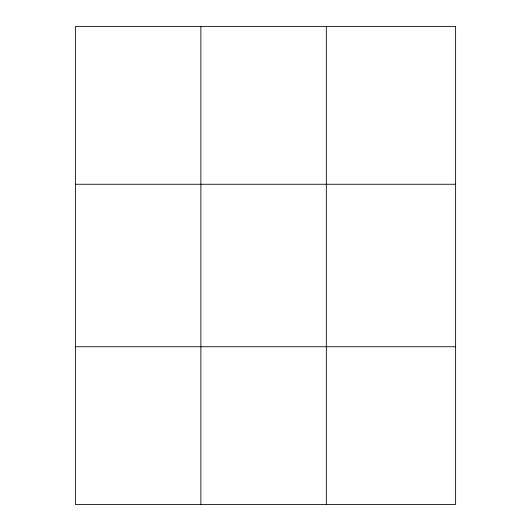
<?xml version="1.0" encoding="UTF-8"?>
<svg xmlns="http://www.w3.org/2000/svg" width="531" height="531" viewBox="0 0 531 531"><rect width="100%" height="100%" fill="white"/><g stroke="black" fill="none" stroke-linecap="round" stroke-linejoin="round"><path stroke-width="0.8" d="M200.864 26.55L200.864 504.45M326.333 26.55L326.333 504.45M75.389 184.257L455.611 184.257M75.389 346.743L455.611 346.743M455.611 26.55L455.611 504.45L75.389 504.45L75.389 26.55L455.611 26.55"/></g></svg>
